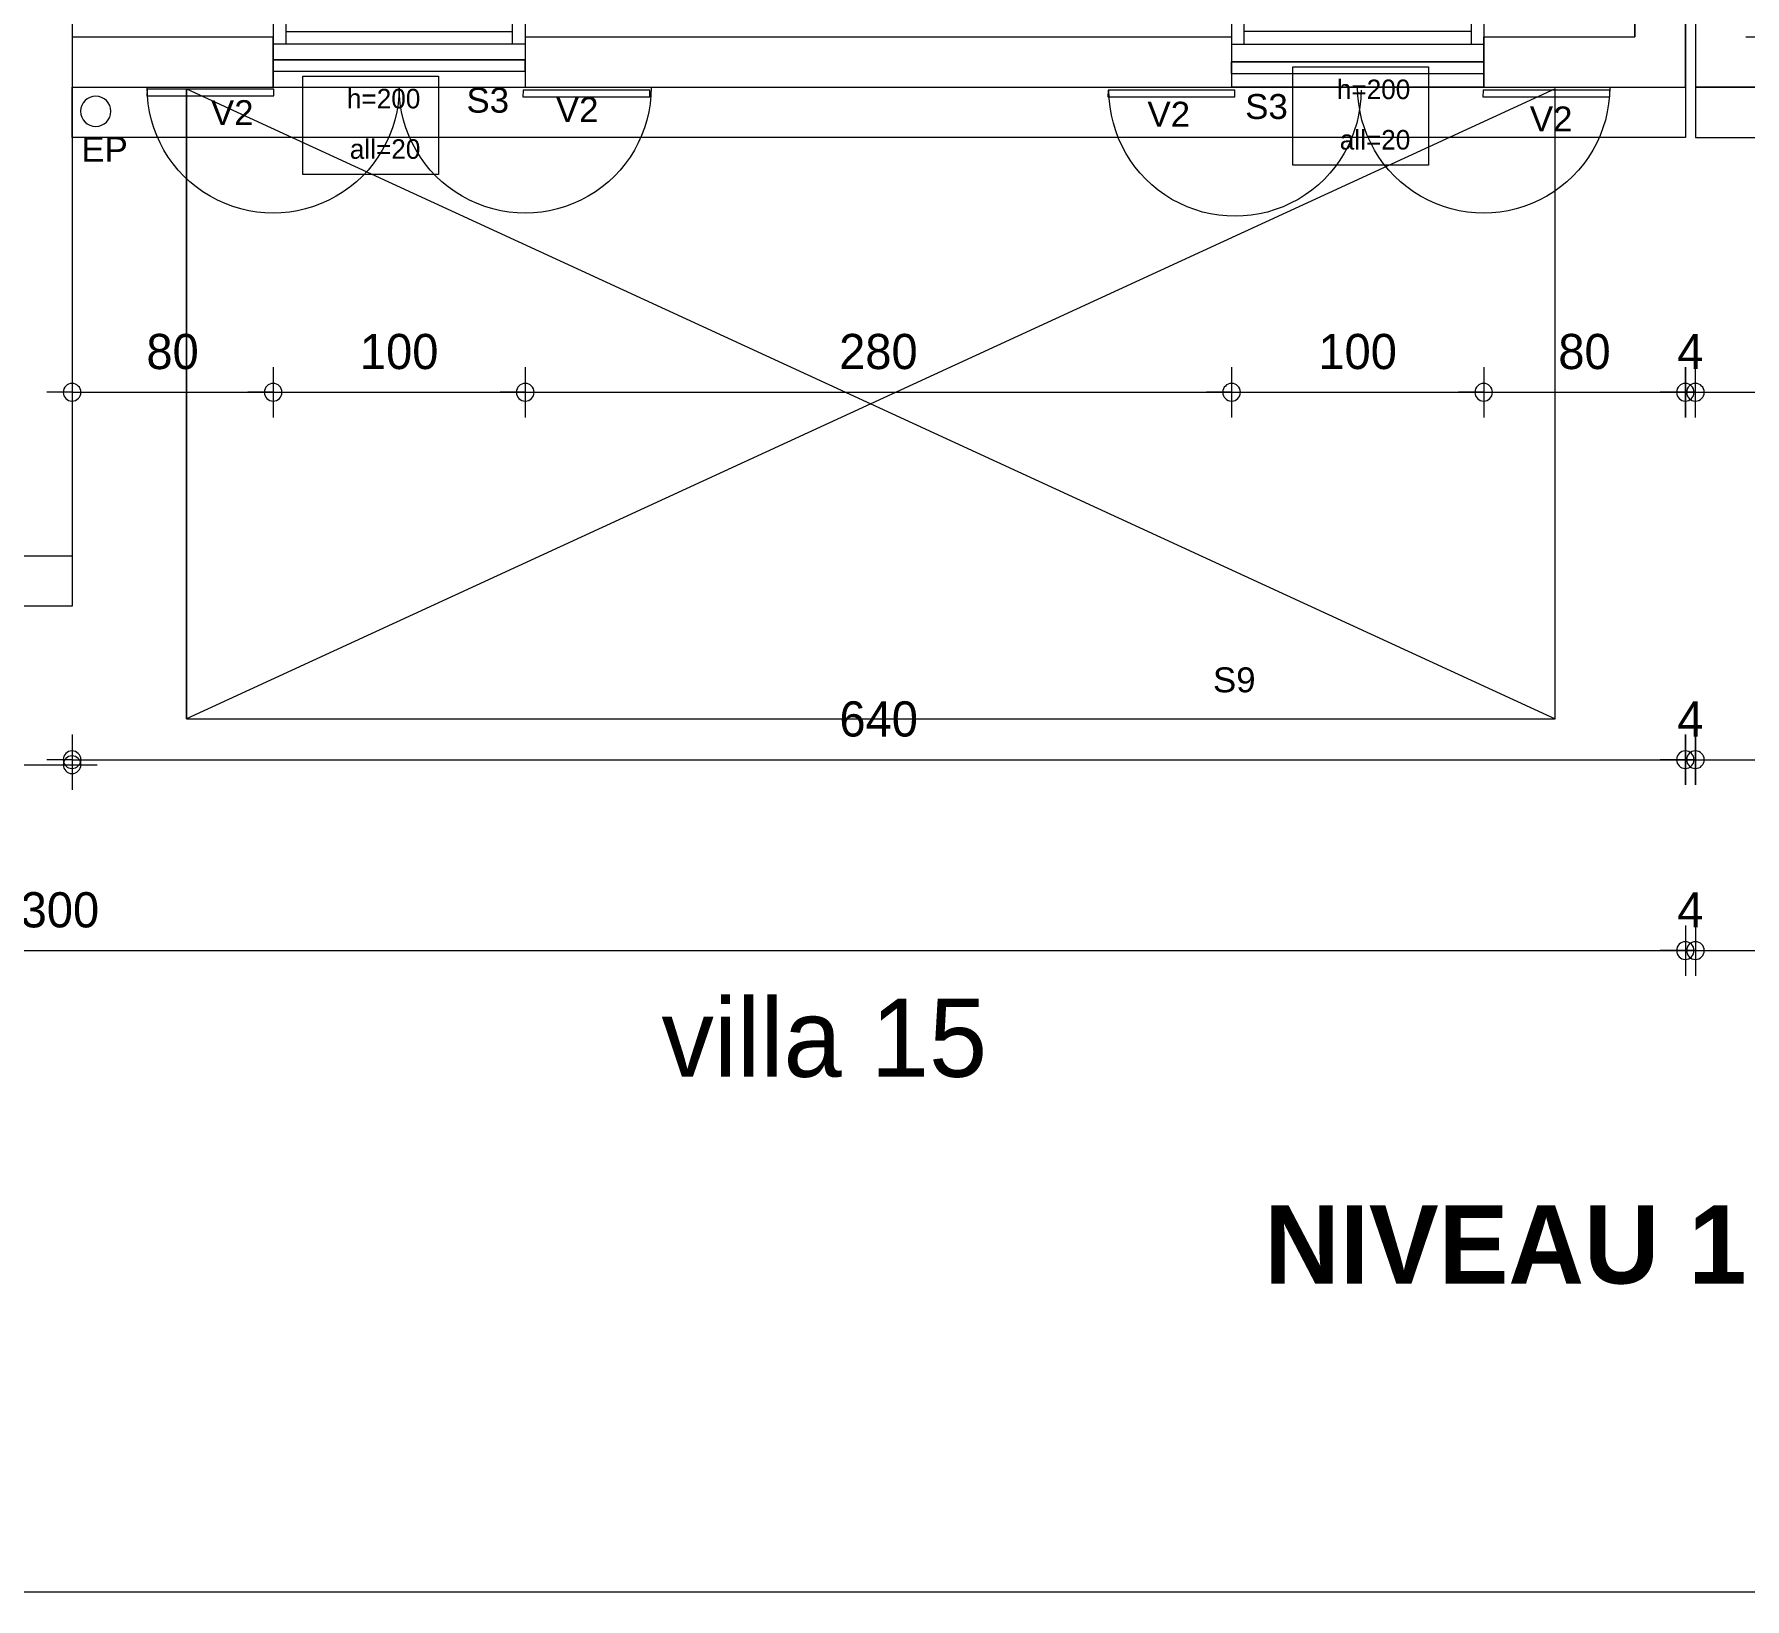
# Model space of a CAD drawing. Header units: metres. Extents: x -30.4 to 29.6, y -50.6 to 0.4.
# Drawn here: x 7.66 to 14.45, y -35.61 to -29.4 of the extents above; entities that cross this region are included whole.
import ezdxf
from ezdxf.enums import TextEntityAlignment as Align
from ezdxf.lldxf.tags import DXFTag

# ---------------------------------------------------------------- set-up
doc = ezdxf.new("R2010")
doc.units = ezdxf.units.M
doc.header["$MEASUREMENT"] = 0
for name, color, linetype in [('Calque commun', 7, 'Continuous'), ('Cotations', 7, 'Continuous'), ('Textes', 7, 'Continuous')]:
    doc.layers.add(name, color=color, linetype=linetype)
doc.styles.add('Arial4', font='arial.ttf', dxfattribs={"height": 0.098961})
doc.styles.add('Century Gothic', font='GOTHIC.TTF', dxfattribs={"height": 0.139636})
doc.styles.add('Century Gothic12', font='GOTHIC.TTF', dxfattribs={"height": 0.310302})
doc.styles.add('Century Gothic3', font='GOTHICB.TTF', dxfattribs={"height": 0.31023})
doc.styles.add('Century Gothic7', font='GOTHIC.TTF', dxfattribs={"height": 0.077575})
tags = doc.linetypes.add('HIDDEN', pattern=[0.375, 0.25, -0.125]).pattern_tags.tags
tags[6:7] = [DXFTag(74, 4), DXFTag(75, 0), DXFTag(340, '0'), DXFTag(46, 1.0), DXFTag(50, 0.0), DXFTag(44, 0.0), DXFTag(45, 0.0)]
tags[4:5] = [DXFTag(74, 4), DXFTag(75, 0), DXFTag(340, '0'), DXFTag(46, 1.0), DXFTag(50, 0.0), DXFTag(44, 0.0), DXFTag(45, 0.0)]
tags = doc.linetypes.add('HIDDEN2', pattern=[0.1875, 0.125, -0.0625]).pattern_tags.tags
tags[6:7] = [DXFTag(74, 4), DXFTag(75, 0), DXFTag(340, '0'), DXFTag(46, 1.0), DXFTag(50, 0.0), DXFTag(44, 0.0), DXFTag(45, 0.0)]
tags[4:5] = [DXFTag(74, 4), DXFTag(75, 0), DXFTag(340, '0'), DXFTag(46, 1.0), DXFTag(50, 0.0), DXFTag(44, 0.0), DXFTag(45, 0.0)]

# ---------------------------------------------------------------- blocks, each defined once
blk = doc.blocks.new('new')
at = {"layer": 'Calque commun', "color": 5, "linetype": 'Continuous', "lineweight": 9}
blk.add_arc((0, 0), 0.5, 0, 359.99941, dxfattribs=at)
blk = doc.blocks.new('new2')
at = {"layer": 'Calque commun', "color": 5, "linetype": 'Continuous', "lineweight": 9}
blk.add_arc((0, 0), 0.5, 0, 359.99941, dxfattribs=at)
blk = doc.blocks.new('DimLine18434')
at = {"layer": 'Calque commun', "color": 5, "linetype": 'Continuous', "lineweight": 9}
for p, q in [((14.254, -32.1796), (14.254, -32.3796)), ((20.654, -32.1796), (20.654, -32.3796)), ((14.254, -32.2796), (14.154, -32.2796)), ((14.254, -32.2796), (20.654, -32.2796)), ((20.654, -32.2796), (20.754, -32.2796))]:
    blk.add_line(p, q, dxfattribs=at)
at = {"layer": 'Calque commun', "color": 5, "linetype": 'Continuous', "lineweight": 9, "xscale": 0.07000000029802322, "yscale": 0.07000000029802322, "zscale": 0.07000000029802322}
for name, p in [('new', (14.254, -32.2796)), ('new2', (20.654, -32.2796))]:
    blk.add_blockref(name, p, dxfattribs=at)
at = {"layer": 'Calque commun', "color": 5, "linetype": 'Continuous', "lineweight": 9, "style": 'Century Gothic'}
blk.add_text('640', height=0.13964, dxfattribs=at).set_placement((17.454, -32.2296), align=Align.BOTTOM_CENTER)
blk = doc.blocks.new('Block30422')
at = {"layer": 'Calque commun', "color": 7, "linetype": 'Continuous', "lineweight": 9}
blk.add_line((14.014, -29.4107), (14.014, -23.2007), dxfattribs=at)
at = {"layer": 'Calque commun', "color": 7, "linetype": 'Continuous', "lineweight": 18}
blk.add_line((14.214, -29.6106), (14.214, -23.2007), dxfattribs=at)
blk = doc.blocks.new('Block31045')
at = {"layer": 'Calque commun', "color": 7, "linetype": 'Continuous', "lineweight": 9}
blk.add_line((14.014, -23.2007), (14.014, -29.4107), dxfattribs=at)
at = {"layer": 'Calque commun', "color": 7, "linetype": 'Continuous', "lineweight": 18}
blk.add_line((14.214, -23.2007), (14.214, -29.6106), dxfattribs=at)
blk = doc.blocks.new('new57')
at = {"layer": 'Calque commun', "color": 5, "linetype": 'Continuous', "lineweight": 9}
blk.add_arc((0, 0), 0.5, 0, 359.99941, dxfattribs=at)
blk = doc.blocks.new('new58')
at = {"layer": 'Calque commun', "color": 5, "linetype": 'Continuous', "lineweight": 9}
blk.add_arc((0, 0), 0.5, 0, 359.99941, dxfattribs=at)
blk = doc.blocks.new('DimLine32198')
at = {"layer": 'Calque commun', "color": 5, "linetype": 'Continuous', "lineweight": 9}
for p, q in [((7.814, -30.7215), (7.814, -30.9215)), ((8.6118, -30.7215), (8.6118, -30.9215)), ((7.814, -30.8215), (7.714, -30.8215)), ((7.814, -30.8215), (8.6118, -30.8215)), ((8.6118, -30.8215), (8.7118, -30.8215))]:
    blk.add_line(p, q, dxfattribs=at)
at = {"layer": 'Calque commun', "color": 5, "linetype": 'Continuous', "lineweight": 9, "xscale": 0.07000000029802322, "yscale": 0.07000000029802322, "zscale": 0.07000000029802322}
for name, p in [('new57', (7.814, -30.8215)), ('new58', (8.6118, -30.8215))]:
    blk.add_blockref(name, p, dxfattribs=at)
at = {"layer": 'Calque commun', "color": 5, "linetype": 'Continuous', "lineweight": 9, "style": 'Century Gothic'}
blk.add_text('80', height=0.13964, dxfattribs=at).set_placement((8.2129, -30.7715), align=Align.BOTTOM_CENTER)
blk = doc.blocks.new('new59')
at = {"layer": 'Calque commun', "color": 5, "linetype": 'Continuous', "lineweight": 9}
blk.add_arc((0, 0), 0.5, 0, 359.99941, dxfattribs=at)
blk = doc.blocks.new('new60')
at = {"layer": 'Calque commun', "color": 5, "linetype": 'Continuous', "lineweight": 9}
blk.add_arc((0, 0), 0.5, 0, 359.99941, dxfattribs=at)
blk = doc.blocks.new('DimLine32206')
at = {"layer": 'Calque commun', "color": 5, "linetype": 'Continuous', "lineweight": 9}
for p, q in [((8.6118, -30.7215), (8.6118, -30.9215)), ((9.6119, -30.7215), (9.6119, -30.9215)), ((8.6118, -30.8215), (8.5118, -30.8215)), ((8.6118, -30.8215), (9.6119, -30.8215)), ((9.6119, -30.8215), (9.7119, -30.8215))]:
    blk.add_line(p, q, dxfattribs=at)
at = {"layer": 'Calque commun', "color": 5, "linetype": 'Continuous', "lineweight": 9, "xscale": 0.07000000029802322, "yscale": 0.07000000029802322, "zscale": 0.07000000029802322}
for name, p in [('new59', (8.6118, -30.8215)), ('new60', (9.6119, -30.8215))]:
    blk.add_blockref(name, p, dxfattribs=at)
at = {"layer": 'Calque commun', "color": 5, "linetype": 'Continuous', "lineweight": 9, "style": 'Century Gothic'}
blk.add_text('100', height=0.13964, dxfattribs=at).set_placement((9.1118, -30.7715), align=Align.BOTTOM_CENTER)
blk = doc.blocks.new('new61')
at = {"layer": 'Calque commun', "color": 5, "linetype": 'Continuous', "lineweight": 9}
blk.add_arc((0, 0), 0.5, 0, 359.99941, dxfattribs=at)
blk = doc.blocks.new('new62')
at = {"layer": 'Calque commun', "color": 5, "linetype": 'Continuous', "lineweight": 9}
blk.add_arc((0, 0), 0.5, 0, 359.99941, dxfattribs=at)
blk = doc.blocks.new('DimLine32214')
at = {"layer": 'Calque commun', "color": 5, "linetype": 'Continuous', "lineweight": 9}
for p, q in [((9.6119, -30.7215), (9.6119, -30.9215)), ((12.414, -30.7215), (12.414, -30.9215)), ((9.6119, -30.8215), (9.5119, -30.8215)), ((9.6119, -30.8215), (12.414, -30.8215)), ((12.414, -30.8215), (12.514, -30.8215))]:
    blk.add_line(p, q, dxfattribs=at)
at = {"layer": 'Calque commun', "color": 5, "linetype": 'Continuous', "lineweight": 9, "xscale": 0.07000000029802322, "yscale": 0.07000000029802322, "zscale": 0.07000000029802322}
for name, p in [('new61', (9.6119, -30.8215)), ('new62', (12.414, -30.8215))]:
    blk.add_blockref(name, p, dxfattribs=at)
at = {"layer": 'Calque commun', "color": 5, "linetype": 'Continuous', "lineweight": 9, "style": 'Century Gothic'}
blk.add_text('280', height=0.13964, dxfattribs=at).set_placement((11.0129, -30.7715), align=Align.BOTTOM_CENTER)
blk = doc.blocks.new('new63')
at = {"layer": 'Calque commun', "color": 5, "linetype": 'Continuous', "lineweight": 9}
blk.add_arc((0, 0), 0.5, 0, 359.99941, dxfattribs=at)
blk = doc.blocks.new('new64')
at = {"layer": 'Calque commun', "color": 5, "linetype": 'Continuous', "lineweight": 9}
blk.add_arc((0, 0), 0.5, 0, 359.99941, dxfattribs=at)
blk = doc.blocks.new('DimLine32222')
at = {"layer": 'Calque commun', "color": 5, "linetype": 'Continuous', "lineweight": 9}
for p, q in [((12.414, -30.7215), (12.414, -30.9215)), ((13.414, -30.7215), (13.414, -30.9215)), ((12.414, -30.8215), (12.314, -30.8215)), ((12.414, -30.8215), (13.414, -30.8215)), ((13.414, -30.8215), (13.514, -30.8215))]:
    blk.add_line(p, q, dxfattribs=at)
at = {"layer": 'Calque commun', "color": 5, "linetype": 'Continuous', "lineweight": 9, "xscale": 0.07000000029802322, "yscale": 0.07000000029802322, "zscale": 0.07000000029802322}
for name, p in [('new63', (12.414, -30.8215)), ('new64', (13.414, -30.8215))]:
    blk.add_blockref(name, p, dxfattribs=at)
at = {"layer": 'Calque commun', "color": 5, "linetype": 'Continuous', "lineweight": 9, "style": 'Century Gothic'}
blk.add_text('100', height=0.13964, dxfattribs=at).set_placement((12.914, -30.7715), align=Align.BOTTOM_CENTER)
blk = doc.blocks.new('new65')
at = {"layer": 'Calque commun', "color": 5, "linetype": 'Continuous', "lineweight": 9}
blk.add_arc((0, 0), 0.5, 0, 359.99941, dxfattribs=at)
blk = doc.blocks.new('new66')
at = {"layer": 'Calque commun', "color": 5, "linetype": 'Continuous', "lineweight": 9}
blk.add_arc((0, 0), 0.5, 0, 359.99941, dxfattribs=at)
blk = doc.blocks.new('DimLine32230')
at = {"layer": 'Calque commun', "color": 5, "linetype": 'Continuous', "lineweight": 9}
for p, q in [((13.414, -30.7215), (13.414, -30.9215)), ((14.214, -30.7215), (14.214, -30.9215)), ((13.414, -30.8215), (13.314, -30.8215)), ((13.414, -30.8215), (14.214, -30.8215)), ((14.214, -30.8215), (14.314, -30.8215))]:
    blk.add_line(p, q, dxfattribs=at)
at = {"layer": 'Calque commun', "color": 5, "linetype": 'Continuous', "lineweight": 9, "xscale": 0.07000000029802322, "yscale": 0.07000000029802322, "zscale": 0.07000000029802322}
for name, p in [('new65', (13.414, -30.8215)), ('new66', (14.214, -30.8215))]:
    blk.add_blockref(name, p, dxfattribs=at)
at = {"layer": 'Calque commun', "color": 5, "linetype": 'Continuous', "lineweight": 9, "style": 'Century Gothic'}
blk.add_text('80', height=0.13964, dxfattribs=at).set_placement((13.814, -30.7715), align=Align.BOTTOM_CENTER)
blk = doc.blocks.new('Block34519')
at = {"layer": 'Calque commun', "color": 7, "linetype": 'Continuous', "lineweight": 9}
for p, q in [((7.494, -25.4407), (7.494, -31.1506)), ((7.614, -25.4407), (7.614, -31.2707))]:
    blk.add_line(p, q, dxfattribs=at)
at = {"layer": 'Calque commun', "color": 7, "linetype": 'Continuous', "lineweight": 18}
blk.add_line((7.814, -25.4407), (7.814, -31.4706), dxfattribs=at)
blk = doc.blocks.new('Block34520')
at = {"layer": 'Calque commun', "color": 7, "linetype": 'Continuous', "lineweight": 9}
for p, q in [((1.534, -31.1506), (2.814, -31.1506)), ((3.814, -31.1506), (5.214, -31.1506)), ((6.214, -31.1506), (7.494, -31.1506)), ((1.414, -31.2707), (2.814, -31.2707)), ((3.814, -31.2707), (5.214, -31.2707)), ((6.214, -31.2707), (7.614, -31.2707))]:
    blk.add_line(p, q, dxfattribs=at)
at = {"layer": 'Calque commun', "color": 7, "linetype": 'Continuous', "lineweight": 18}
for p, q in [((1.214, -31.4706), (2.814, -31.4706)), ((3.814, -31.4706), (5.214, -31.4706)), ((6.214, -31.4706), (7.814, -31.4706))]:
    blk.add_line(p, q, dxfattribs=at)
blk = doc.blocks.new('Block35145')
at = {"layer": 'Calque commun', "color": 7, "linetype": 'Continuous', "lineweight": 18}
blk.add_line((14.254, -20.6106), (14.254, -29.6106), dxfattribs=at)
blk = doc.blocks.new('Block36305')
at = {"layer": 'Calque commun', "color": 7, "linetype": 'Continuous', "lineweight": 9}
for p, q in [((14.574, -29.2906), (15.354, -29.2906)), ((16.554, -29.2906), (18.3515, -29.2906)), ((19.5515, -29.2906), (20.334, -29.2906)), ((14.454, -29.4107), (15.354, -29.4107)), ((16.554, -29.4107), (18.3515, -29.4107)), ((19.5515, -29.4107), (20.454, -29.4107))]:
    blk.add_line(p, q, dxfattribs=at)
at = {"layer": 'Calque commun', "color": 7, "linetype": 'Continuous', "lineweight": 18}
for p, q in [((14.254, -29.6106), (15.354, -29.6106)), ((16.554, -29.6106), (18.3515, -29.6106)), ((19.5515, -29.6106), (20.654, -29.6106))]:
    blk.add_line(p, q, dxfattribs=at)
blk = doc.blocks.new('Block36342')
at = {"layer": 'Calque commun', "color": 7, "linetype": 'Continuous', "lineweight": 9}
for p, q in [((7.814, -29.2906), (7.814, -29.6106)), ((7.814, -29.2906), (8.6118, -29.2906)), ((9.6118, -29.2906), (12.414, -29.2906)), ((13.414, -29.2906), (13.894, -29.2906)), ((7.814, -29.4107), (8.6118, -29.4107)), ((9.6118, -29.4107), (12.414, -29.4107)), ((13.414, -29.4107), (14.014, -29.4107))]:
    blk.add_line(p, q, dxfattribs=at)
at = {"layer": 'Calque commun', "color": 7, "linetype": 'Continuous', "lineweight": 18}
for p, q in [((7.814, -29.6106), (8.6118, -29.6106)), ((9.6118, -29.6106), (12.414, -29.6106)), ((13.414, -29.6106), (14.214, -29.6106))]:
    blk.add_line(p, q, dxfattribs=at)
blk = doc.blocks.new('@PRES_1_$$_1-16')
at = {"layer": 'Calque commun', "color": 5, "linetype": 'Continuous', "lineweight": 9}
for p, q in [((0, 0.32), (1, 0.32)), ((1, 0.15), (0, 0.15)), ((0.05, 0.05), (0.05, 0.15)), ((0.95, 0.15), (0.95, 0.05)), ((0.05, 0.1), (0.95, 0.1)), ((1, 0.05), (0, 0.05)), ((0, 0), (1, 0))]:
    blk.add_line(p, q, dxfattribs=at)
blk = doc.blocks.new('@PRES_1_$$_1-17')
at = {"layer": 'Calque commun', "color": 7, "linetype": 'Continuous', "lineweight": 9}
blk.add_line((0, 0), (0, 0.32), dxfattribs=at)
blk = doc.blocks.new('@PRES_1_$$_1-18')
at = {"layer": 'Calque commun', "color": 7, "linetype": 'Continuous', "lineweight": 9}
blk.add_line((0, 0), (0, 0.32), dxfattribs=at)
blk = doc.blocks.new('INTER_2D_COMB6')
at = {"layer": 'Calque commun', "color": 0, "linetype": 'ByBlock', "lineweight": -2}
for name in ['@PRES_1_$$_1-16', '@PRES_1_$$_1-17']:
    blk.add_blockref(name, (0, 0), dxfattribs=at)
at = {"layer": 'Calque commun', "color": 0, "linetype": 'ByBlock', "lineweight": -2, "extrusion": (0, 0, -1), "xscale": -1, "yscale": -1, "zscale": -1, "rotation": -180}
blk.add_blockref('@PRES_1_$$_1-18', (-1, 0), dxfattribs=at)
blk = doc.blocks.new('PLACED_COMB6')
at = {"layer": 'Calque commun', "color": 0, "linetype": 'ByBlock', "lineweight": -2}
blk.add_blockref('INTER_2D_COMB6', (0, 0), dxfattribs=at)
blk = doc.blocks.new('new189')
at = {"layer": 'Calque commun', "color": 5, "linetype": 'Continuous', "lineweight": 9}
blk.add_arc((0, 0), 0.5, 0, 359.99941, dxfattribs=at)
blk = doc.blocks.new('new190')
at = {"layer": 'Calque commun', "color": 5, "linetype": 'Continuous', "lineweight": 9}
blk.add_arc((0, 0), 0.5, 0, 359.99941, dxfattribs=at)
blk = doc.blocks.new('DimLine36605')
at = {"layer": 'Calque commun', "color": 5, "linetype": 'Continuous', "lineweight": 9}
for p, q in [((6.214, -32.1996), (6.214, -32.3996)), ((7.814, -32.1996), (7.814, -32.3996)), ((6.214, -32.2996), (6.114, -32.2996)), ((6.214, -32.2996), (7.814, -32.2996)), ((7.814, -32.2996), (7.914, -32.2996))]:
    blk.add_line(p, q, dxfattribs=at)
at = {"layer": 'Calque commun', "color": 5, "linetype": 'Continuous', "lineweight": 9, "xscale": 0.07000000029802322, "yscale": 0.07000000029802322, "zscale": 0.07000000029802322}
for name, p in [('new189', (6.214, -32.2996)), ('new190', (7.814, -32.2996))]:
    blk.add_blockref(name, p, dxfattribs=at)
at = {"layer": 'Calque commun', "color": 5, "linetype": 'Continuous', "lineweight": 9, "style": 'Century Gothic'}
blk.add_text('160', height=0.13964, dxfattribs=at).set_placement((7.014, -32.2496), align=Align.BOTTOM_CENTER)
blk = doc.blocks.new('new191')
at = {"layer": 'Calque commun', "color": 5, "linetype": 'Continuous', "lineweight": 9}
blk.add_arc((0, 0), 0.5, 0, 359.99941, dxfattribs=at)
blk = doc.blocks.new('new192')
at = {"layer": 'Calque commun', "color": 5, "linetype": 'Continuous', "lineweight": 9}
blk.add_arc((0, 0), 0.5, 0, 359.99941, dxfattribs=at)
blk = doc.blocks.new('DimLine36632')
at = {"layer": 'Calque commun', "color": 5, "linetype": 'Continuous', "lineweight": 9}
for p, q in [((7.814, -32.1796), (7.814, -32.3796)), ((14.214, -32.1796), (14.214, -32.3796)), ((7.814, -32.2796), (7.714, -32.2796)), ((7.814, -32.2796), (14.214, -32.2796)), ((14.214, -32.2796), (14.314, -32.2796))]:
    blk.add_line(p, q, dxfattribs=at)
at = {"layer": 'Calque commun', "color": 5, "linetype": 'Continuous', "lineweight": 9, "xscale": 0.07000000029802322, "yscale": 0.07000000029802322, "zscale": 0.07000000029802322}
for name, p in [('new191', (7.814, -32.2796)), ('new192', (14.214, -32.2796))]:
    blk.add_blockref(name, p, dxfattribs=at)
at = {"layer": 'Calque commun', "color": 5, "linetype": 'Continuous', "lineweight": 9, "style": 'Century Gothic'}
blk.add_text('640', height=0.13964, dxfattribs=at).set_placement((11.014, -32.2296), align=Align.BOTTOM_CENTER)
blk = doc.blocks.new('new193')
at = {"layer": 'Calque commun', "color": 5, "linetype": 'Continuous', "lineweight": 9}
blk.add_arc((0, 0), 0.5, 0, 359.99941, dxfattribs=at)
blk = doc.blocks.new('new194')
at = {"layer": 'Calque commun', "color": 5, "linetype": 'Continuous', "lineweight": 9}
blk.add_arc((0, 0), 0.5, 0, 359.99941, dxfattribs=at)
blk = doc.blocks.new('DimLine36640')
at = {"layer": 'Calque commun', "color": 5, "linetype": 'Continuous', "lineweight": 9}
for p, q in [((14.254, -30.9215), (14.254, -30.7215)), ((15.354, -30.7215), (15.354, -30.9215)), ((14.254, -30.8215), (14.154, -30.8215)), ((14.254, -30.8215), (15.354, -30.8215)), ((15.354, -30.8215), (15.454, -30.8215))]:
    blk.add_line(p, q, dxfattribs=at)
at = {"layer": 'Calque commun', "color": 5, "linetype": 'Continuous', "lineweight": 9, "xscale": 0.07000000029802322, "yscale": 0.07000000029802322, "zscale": 0.07000000029802322}
for name, p in [('new193', (14.254, -30.8215)), ('new194', (15.354, -30.8215))]:
    blk.add_blockref(name, p, dxfattribs=at)
at = {"layer": 'Calque commun', "color": 5, "linetype": 'Continuous', "lineweight": 9, "style": 'Century Gothic'}
blk.add_text('110', height=0.13964, dxfattribs=at).set_placement((14.804, -30.7715), align=Align.BOTTOM_CENTER)
blk = doc.blocks.new('new289')
at = {"layer": 'Calque commun', "color": 5, "linetype": 'Continuous', "lineweight": 9}
blk.add_arc((0, 0), 0.5, 0, 359.99941, dxfattribs=at)
blk = doc.blocks.new('new290')
at = {"layer": 'Calque commun', "color": 5, "linetype": 'Continuous', "lineweight": 9}
blk.add_arc((0, 0), 0.5, 0, 359.99941, dxfattribs=at)
blk = doc.blocks.new('DimLine41255')
at = {"layer": 'Calque commun', "color": 5, "linetype": 'Continuous', "lineweight": 9}
for p, q in [((14.214, -30.9215), (14.214, -30.7215)), ((14.254, -30.9215), (14.254, -30.7215)), ((14.214, -30.8215), (14.114, -30.8215)), ((14.214, -30.8215), (14.254, -30.8215)), ((14.254, -30.8215), (14.354, -30.8215))]:
    blk.add_line(p, q, dxfattribs=at)
at = {"layer": 'Calque commun', "color": 5, "linetype": 'Continuous', "lineweight": 9, "xscale": 0.07000000029802322, "yscale": 0.07000000029802322, "zscale": 0.07000000029802322}
for name, p in [('new289', (14.214, -30.8215)), ('new290', (14.254, -30.8215))]:
    blk.add_blockref(name, p, dxfattribs=at)
at = {"layer": 'Calque commun', "color": 5, "linetype": 'Continuous', "lineweight": 9, "style": 'Century Gothic'}
blk.add_text('4', height=0.1396, dxfattribs=at).set_placement((14.234, -30.7715), align=Align.BOTTOM_CENTER)
blk = doc.blocks.new('new291')
at = {"layer": 'Calque commun', "color": 5, "linetype": 'Continuous', "lineweight": 9}
blk.add_arc((0, 0), 0.5, 0, 359.99941, dxfattribs=at)
blk = doc.blocks.new('new292')
at = {"layer": 'Calque commun', "color": 5, "linetype": 'Continuous', "lineweight": 9}
blk.add_arc((0, 0), 0.5, 0, 359.99941, dxfattribs=at)
blk = doc.blocks.new('DimLine41263')
at = {"layer": 'Calque commun', "color": 5, "linetype": 'Continuous', "lineweight": 9}
for p, q in [((14.214, -32.3796), (14.214, -32.1796)), ((14.254, -32.3796), (14.254, -32.1796)), ((14.214, -32.2796), (14.114, -32.2796)), ((14.214, -32.2796), (14.254, -32.2796)), ((14.254, -32.2796), (14.354, -32.2796))]:
    blk.add_line(p, q, dxfattribs=at)
at = {"layer": 'Calque commun', "color": 5, "linetype": 'Continuous', "lineweight": 9, "xscale": 0.07000000029802322, "yscale": 0.07000000029802322, "zscale": 0.07000000029802322}
for name, p in [('new291', (14.214, -32.2796)), ('new292', (14.254, -32.2796))]:
    blk.add_blockref(name, p, dxfattribs=at)
at = {"layer": 'Calque commun', "color": 5, "linetype": 'Continuous', "lineweight": 9, "style": 'Century Gothic'}
blk.add_text('4', height=0.1396, dxfattribs=at).set_placement((14.234, -32.2296), align=Align.BOTTOM_CENTER)
blk = doc.blocks.new('new303')
at = {"layer": 'Calque commun', "color": 5, "linetype": 'Continuous', "lineweight": 9}
blk.add_arc((0, 0), 0.5, 0, 359.99941, dxfattribs=at)
blk = doc.blocks.new('new304')
at = {"layer": 'Calque commun', "color": 5, "linetype": 'Continuous', "lineweight": 9}
blk.add_arc((0, 0), 0.5, 0, 359.99941, dxfattribs=at)
blk = doc.blocks.new('DimLine41312')
at = {"layer": 'Calque commun', "color": 5, "linetype": 'Continuous', "lineweight": 9}
for p, q in [((1.214, -32.937), (1.214, -33.137)), ((14.214, -32.937), (14.214, -33.137)), ((1.214, -33.037), (1.114, -33.037)), ((1.214, -33.037), (14.214, -33.037)), ((14.214, -33.037), (14.314, -33.037))]:
    blk.add_line(p, q, dxfattribs=at)
at = {"layer": 'Calque commun', "color": 5, "linetype": 'Continuous', "lineweight": 9, "xscale": 0.07000000029802322, "yscale": 0.07000000029802322, "zscale": 0.07000000029802322}
for name, p in [('new303', (1.214, -33.037)), ('new304', (14.214, -33.037))]:
    blk.add_blockref(name, p, dxfattribs=at)
at = {"layer": 'Calque commun', "color": 5, "linetype": 'Continuous', "lineweight": 9, "style": 'Century Gothic'}
blk.add_text('1300', height=0.13964, dxfattribs=at).set_placement((7.714, -32.987), align=Align.BOTTOM_CENTER)
blk = doc.blocks.new('new305')
at = {"layer": 'Calque commun', "color": 5, "linetype": 'Continuous', "lineweight": 9}
blk.add_arc((0, 0), 0.5, 0, 359.99941, dxfattribs=at)
blk = doc.blocks.new('new306')
at = {"layer": 'Calque commun', "color": 5, "linetype": 'Continuous', "lineweight": 9}
blk.add_arc((0, 0), 0.5, 0, 359.99941, dxfattribs=at)
blk = doc.blocks.new('DimLine41320')
at = {"layer": 'Calque commun', "color": 5, "linetype": 'Continuous', "lineweight": 9}
for p, q in [((14.214, -32.937), (14.214, -33.137)), ((14.254, -32.937), (14.254, -33.137)), ((14.214, -33.037), (14.114, -33.037)), ((14.214, -33.037), (14.254, -33.037)), ((14.254, -33.037), (14.354, -33.037))]:
    blk.add_line(p, q, dxfattribs=at)
at = {"layer": 'Calque commun', "color": 5, "linetype": 'Continuous', "lineweight": 9, "xscale": 0.07000000029802322, "yscale": 0.07000000029802322, "zscale": 0.07000000029802322}
for name, p in [('new305', (14.214, -33.037)), ('new306', (14.254, -33.037))]:
    blk.add_blockref(name, p, dxfattribs=at)
at = {"layer": 'Calque commun', "color": 5, "linetype": 'Continuous', "lineweight": 9, "style": 'Century Gothic'}
blk.add_text('4', height=0.1396, dxfattribs=at).set_placement((14.234, -32.987), align=Align.BOTTOM_CENTER)
blk = doc.blocks.new('new307')
at = {"layer": 'Calque commun', "color": 5, "linetype": 'Continuous', "lineweight": 9}
blk.add_arc((0, 0), 0.5, 0, 359.99941, dxfattribs=at)
blk = doc.blocks.new('new308')
at = {"layer": 'Calque commun', "color": 5, "linetype": 'Continuous', "lineweight": 9}
blk.add_arc((0, 0), 0.5, 0, 359.99941, dxfattribs=at)
blk = doc.blocks.new('DimLine41328')
at = {"layer": 'Calque commun', "color": 5, "linetype": 'Continuous', "lineweight": 9}
for p, q in [((14.254, -32.937), (14.254, -33.137)), ((27.254, -32.937), (27.254, -33.137)), ((14.254, -33.037), (14.154, -33.037)), ((14.254, -33.037), (27.254, -33.037)), ((27.254, -33.037), (27.354, -33.037))]:
    blk.add_line(p, q, dxfattribs=at)
at = {"layer": 'Calque commun', "color": 5, "linetype": 'Continuous', "lineweight": 9, "xscale": 0.07000000029802322, "yscale": 0.07000000029802322, "zscale": 0.07000000029802322}
for name, p in [('new307', (14.254, -33.037)), ('new308', (27.254, -33.037))]:
    blk.add_blockref(name, p, dxfattribs=at)
at = {"layer": 'Calque commun', "color": 5, "linetype": 'Continuous', "lineweight": 9, "style": 'Century Gothic'}
blk.add_text('1300', height=0.13964, dxfattribs=at).set_placement((20.754, -32.987), align=Align.BOTTOM_CENTER)

msp = doc.modelspace()

# ---------------------------------------------------------------- linework, layer by layer
at = {"layer": 'Calque commun', "color": 7, "linetype": 'Continuous', "lineweight": 18}
for p, q in [((8.6118, -29.6107), (8.6118, -29.4107)), ((9.6118, -29.4107), (9.6118, -29.6106))]:
    msp.add_line(p, q, dxfattribs=at)
at = {"layer": 'Calque commun', "color": 12, "linetype": 'Continuous', "lineweight": 18}
for p, q in [((13.414, -29.4107), (14.014, -29.4107)), ((13.414, -29.6106), (13.414, -29.4107))]:
    msp.add_line(p, q, dxfattribs=at)
at = {"layer": 'Calque commun', "color": 7, "linetype": 'HIDDEN2', "lineweight": 9, "flags": 128}
for points in [[(9.6118, -29.5023), (8.6118, -29.5023), (8.6118, -29.5476), (8.6118, -29.5023), (9.6118, -29.5023), (8.6118, -29.5023), (8.6118, -29.5476), (9.6118, -29.5476)], [(13.414, -29.5107), (12.414, -29.5107), (12.414, -29.556), (12.414, -29.5107), (13.414, -29.5107), (12.414, -29.5107), (12.414, -29.556), (13.414, -29.556)]]:
    msp.add_lwpolyline(points, close=True, dxfattribs=at)
at = {"layer": 'Calque commun', "color": 12, "linetype": 'Continuous', "lineweight": 18}
msp.add_polyline3d([(9.6118, -29.4107, 0), (9.6118, -29.4107, 0), (12.414, -29.4107, 0), (12.414, -29.6106, 0)], dxfattribs=at)
at = {"layer": 'Calque commun', "color": 11, "linetype": 'Continuous', "lineweight": 18}
msp.add_arc((7.9081, -29.7067), 0.06, 89.99999, 89.9994, dxfattribs=at)
at = {"layer": 'Calque commun', "color": 7, "linetype": 'Continuous', "lineweight": 9, "extrusion": (0, 0, -1)}
for centre in [(-8.6118, -29.6107), (-9.6118, -29.6107), (-12.4276, -29.6231), (-13.414, -29.6107)]:
    msp.add_arc(centre, 0.5, 179.99978, 359.99979, dxfattribs=at)
at = {"layer": 'Cotations', "color": 7, "linetype": 'Continuous', "lineweight": 9}
msp.add_line((19.2818, -35.5825), (-30.3979, -35.5825), dxfattribs=at)
at = {"layer": 'Cotations', "color": 12, "linetype": 'HIDDEN', "lineweight": 9, "flags": 128}
msp.add_lwpolyline([(8.2677, -29.6178), (8.2677, -32.1178), (13.6977, -32.1178), (13.6977, -29.6178), (8.2677, -32.1178), (8.2677, -29.6178), (13.6977, -32.1178)], dxfattribs=at)

# ---------------------------------------------------------------- block references
at = {"layer": 'Calque commun', "color": 0, "linetype": 'ByBlock', "lineweight": -2}
for name in ['Block35145', 'Block30422', 'Block31045', 'Block34519', 'Block36342', 'Block36305', 'Block34520']:
    msp.add_blockref(name, (0, 0), dxfattribs=at)
at = {"layer": 'Calque commun', "color": 0, "linetype": 'ByBlock', "lineweight": -2, "extrusion": (0, 0, -1), "xscale": -1, "yscale": -1, "zscale": -1}
msp.add_blockref('PLACED_COMB6', (-8.6118, -29.2906), dxfattribs=at)
at = {"layer": 'Calque commun', "color": 0, "linetype": 'ByBlock', "lineweight": -2, "rotation": 180}
msp.add_blockref('PLACED_COMB6', (13.414, -29.2906), dxfattribs=at)
at = {"layer": 'Calque commun', "color": 5, "linetype": 'Continuous', "lineweight": 9}
for name in ['DimLine32198', 'DimLine32206', 'DimLine32214', 'DimLine32222', 'DimLine32230', 'DimLine41255', 'DimLine36640', 'DimLine36605', 'DimLine36632', 'DimLine41263', 'DimLine18434', 'DimLine41312', 'DimLine41320', 'DimLine41328']:
    msp.add_blockref(name, (0, 0), dxfattribs=at)

# ---------------------------------------------------------------- texts
at = {"layer": 'Calque commun', "color": 5, "linetype": 'ByBlock', "lineweight": -2, "char_height": 0.07758, "attachment_point": 3, "line_spacing_factor": 1.546883, "style": 'Century Gothic7'}
for insert in [(13.1229, -29.5807), (9.1959, -29.6175)]:
    msp.add_mtext('h=200\\Pall=20', dxfattribs=dict(at, insert=insert))
at = {"layer": 'Textes', "color": 5, "linetype": 'ByBlock', "lineweight": -2, "style": 'Arial4'}
for s, p in [('S3', (9.5478, -29.7417)), ('S3', (12.637, -29.7668)), ('V2', (8.5342, -29.7912)), ('V2', (12.2493, -29.7974)), ('V2', (13.7662, -29.8162))]:
    msp.add_text(s, height=0.09896, dxfattribs=at).set_placement(p, align=Align.BOTTOM_RIGHT)
at = {"layer": 'Textes', "color": 5, "linetype": 'ByBlock', "lineweight": -2}
for s, height, style, p in [('V2', 0.09896, 'Arial4', (9.7335, -29.7786)), ('EP', 0.09896, 'Arial4', (7.851, -29.9364)), ('S9', 0.09896, 'Arial4', (12.3401, -32.0419)), ('villa 15', 0.3103, 'Century Gothic12', (10.1527, -33.6312))]:
    msp.add_text(s, height=height, dxfattribs=dict(at, style=style)).set_placement(p, align=Align.BOTTOM_LEFT)
at = {"layer": 'Textes', "color": 5, "linetype": 'ByBlock', "lineweight": -2, "style": 'Century Gothic3'}
msp.add_text('NIVEAU 1', height=0.31023, dxfattribs=at).set_placement((12.5439, -34.048), align=Align.TOP_LEFT)

# ---------------------------------------------------------------- meshes
at = {"layer": 'Calque commun', "color": 7, "linetype": 'Continuous', "lineweight": 9}
mesh = msp.add_polyface(dxfattribs=at)
corners = [(29.6021, -8.6275), (-30.3979, -8.6275), (-30.3979, -50.6275), (29.6021, -50.6275)]
mesh.append_faces([[corners[k] for k in face] for face in [(0, 1, 2, 3)]], dxfattribs={"color": 7})
at = {"layer": 'Calque commun', "color": 11, "linetype": 'Continuous', "lineweight": 18}
mesh = msp.add_polyface(dxfattribs=at)
corners = [(8.73, -29.5667), (9.2684, -29.5667), (9.2684, -29.9574), (8.73, -29.9574)]
mesh.append_faces([[corners[k] for k in face] for face in [(0, 1, 2, 3)]], dxfattribs={"color": 11})
mesh = msp.add_polyface(dxfattribs=at)
corners = [(12.6571, -29.5299), (13.1954, -29.5299), (13.1954, -29.9206), (12.6571, -29.9206)]
mesh.append_faces([[corners[k] for k in face] for face in [(0, 1, 2, 3)]], dxfattribs={"color": 11})
at = {"layer": 'Calque commun', "color": 16, "linetype": 'HIDDEN2', "lineweight": 9}
mesh = msp.add_polyface(dxfattribs=at)
corners = [(14.214, -29.6106), (14.214, -29.8106), (7.814, -29.8106), (7.814, -29.6106)]
mesh.append_faces([[corners[k] for k in face] for face in [(0, 1, 2, 3)]], dxfattribs={"color": 16})
at = {"layer": 'Calque commun', "color": 7, "linetype": 'Continuous', "lineweight": 9}
mesh = msp.add_polyface(dxfattribs=at)
corners = [(8.6148, -29.6192), (8.1124, -29.6192), (8.111, -29.6453), (8.6148, -29.6453)]
mesh.append_faces([[corners[k] for k in face] for face in [(0, 1, 2, 3)]], dxfattribs={"color": 7})
mesh = msp.add_polyface(dxfattribs=at)
corners = [(10.1059, -29.6233), (9.6035, -29.6233), (9.602, -29.6493), (10.1059, -29.6493)]
mesh.append_faces([[corners[k] for k in face] for face in [(0, 1, 2, 3)]], dxfattribs={"color": 7})
mesh = msp.add_polyface(dxfattribs=at)
corners = [(12.4273, -29.6233), (11.9249, -29.6233), (11.9235, -29.6493), (12.4273, -29.6493)]
mesh.append_faces([[corners[k] for k in face] for face in [(0, 1, 2, 3)]], dxfattribs={"color": 7})
mesh = msp.add_polyface(dxfattribs=at)
corners = [(13.914, -29.623), (13.4116, -29.623), (13.4102, -29.6491), (13.914, -29.6491)]
mesh.append_faces([[corners[k] for k in face] for face in [(0, 1, 2, 3)]], dxfattribs={"color": 7})
at = {"layer": 'Calque commun', "color": 16, "linetype": 'HIDDEN2', "lineweight": 9}
mesh = msp.add_polyface(dxfattribs=at)
corners = [(14.254, -29.6106), (14.254, -29.8106), (20.654, -29.8106), (20.654, -29.6106)]
mesh.append_faces([[corners[k] for k in face] for face in [(0, 1, 2, 3)]], dxfattribs={"color": 16})
mesh = msp.add_polyface(dxfattribs=at)
corners = [(7.814, -31.4706), (7.814, -31.6707), (1.214, -31.6707), (1.214, -31.4706)]
mesh.append_faces([[corners[k] for k in face] for face in [(0, 1, 2, 3)]], dxfattribs={"color": 16})

doc.saveas('drawing.dxf')
